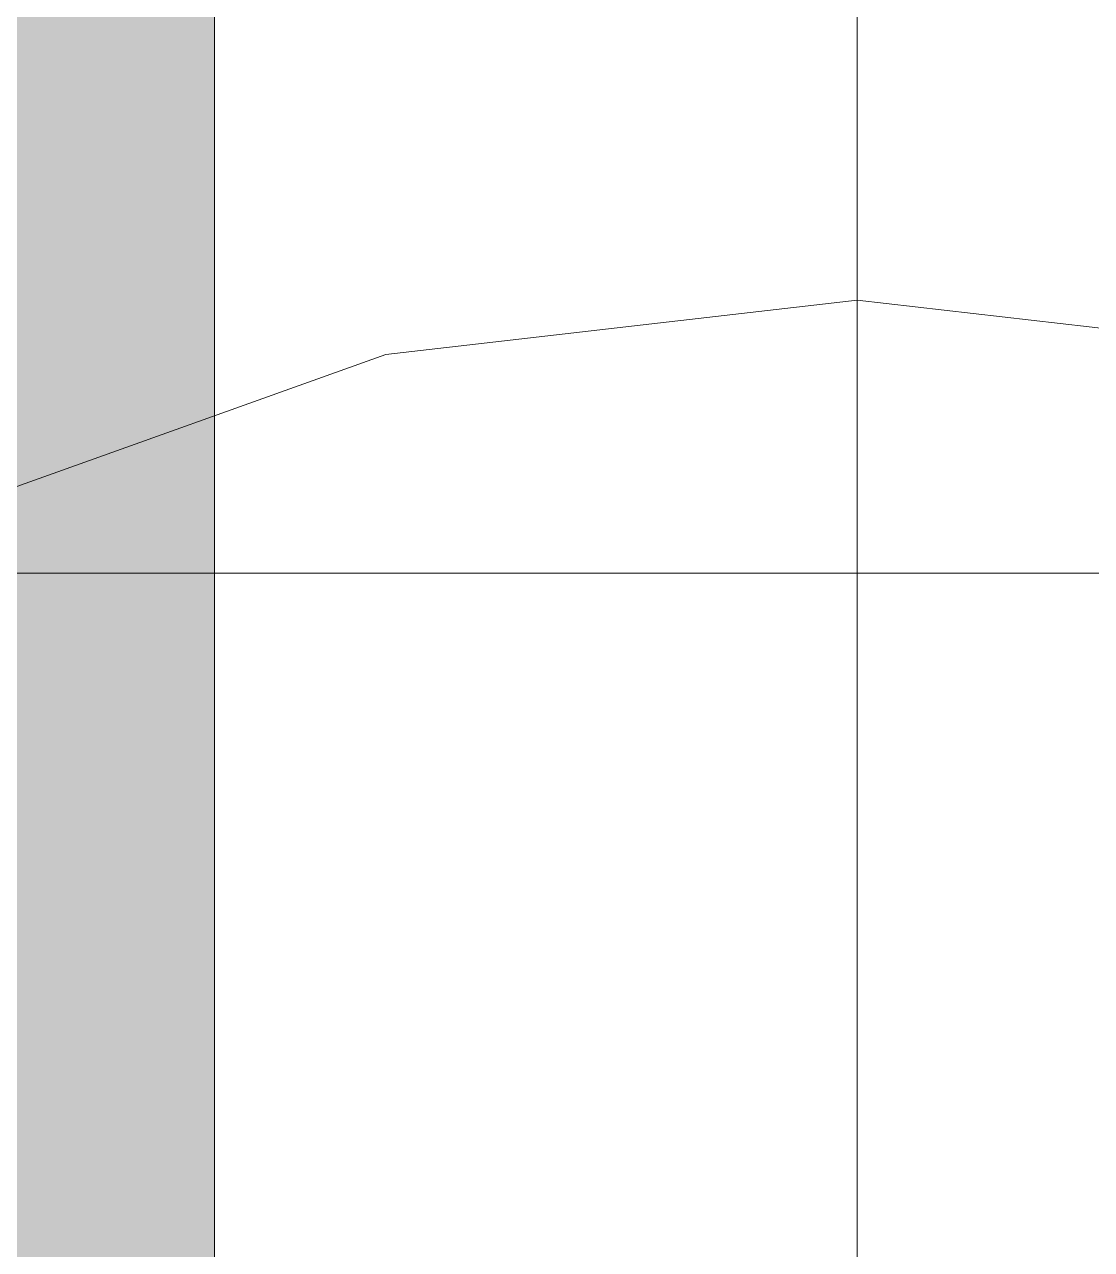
# Model space of a CAD drawing. Header units: inches. Extents: x -4266 to -1814, y 9706 to 12441.
# Drawn here: x -3144.79 to -3135.45, y 9955.87 to 9966.59 of the extents above; entities that cross this region are included whole.
import ezdxf

# ---------------------------------------------------------------- set-up
doc = ezdxf.new("R2010")
doc.units = ezdxf.units.IN
doc.header["$MEASUREMENT"] = 0
for name, color, linetype, lineweight in [('0-1', 7, 'Continuous', 5), ('0-3', 7, 'Continuous', 9), ('A-DETL-GENF-2', 253, 'Continuous', 9), ('A-WALL-3', 10, 'Continuous', 13), ('A-WALL-4', 254, 'Continuous', 5)]:
    doc.layers.add(name, color=color, linetype=linetype, lineweight=lineweight)

# ---------------------------------------------------------------- blocks, each defined once
blk = doc.blocks.new('gold flame spirea 26749 - gold flame spirea 26749-V185-FLOOR PLAN - 1ST FLOOR')
at = {"layer": 'A-DETL-GENF-2'}
for p, q in [((0, 9.447), (0, -11.282)), ((0, 4.797), (0, 4.914)), ((0, 4.672), (0, 4.797)), ((0, 4.521), (0, 4.672)), ((0, 4.327), (0, 4.521)), ((0, 4.137), (0, 4.327)), ((0, 3.921), (0, 4.137)), ((0, 3.687), (0, 3.921)), ((0, 3.458), (0, 3.909)), ((0, 3.909), (0, 3.783)), ((0, 3.783), (0, 3.656)), ((0, 3.441), (0, 3.687)), ((0, 3.656), (0, 3.523)), ((0, 3.523), (0, 3.382)), ((0, 3.072), (0, 3.458)), ((0, 3.19), (0, 3.441)), ((0, 3.382), (0, 3.23)), ((0, 3.23), (0, 3.065)), ((0, 2.94), (0, 3.19)), ((0, 2.738), (0, 3.072)), ((0, 3.065), (0, 2.885)), ((0, 2.699), (0, 2.94)), ((0, 2.885), (0, 2.699)), ((0, 2.177), (0, 2.738)), ((0, 1.925), (0, 2.177)), ((0, 1.675), (0, 1.925)), ((0, 1.861), (0, 1.886)), ((0, 1.886), (0, 1.883)), ((0, 1.883), (0, 1.858)), ((0, 1.76), (0, 1.861)), ((0, 1.858), (0, 1.818)), ((0, 1.818), (0, 1.72)), ((0, 1.632), (0, 1.76)), ((0, 1.72), (0, 1.675)), ((0, 1.35), (0, 1.632)), ((0, 1.028), (0, 1.396)), ((0, 1.396), (0, 1.024)), ((0, 1.224), (0, 1.35)), ((0, 1.126), (0, 1.224)), ((0, 1.07), (0, 1.126)), ((0, 0.965), (0, 1.07)), ((0, 0.729), (0, 1.028)), ((0, 1.024), (0, 0.897)), ((0, 0.937), (0, 0.965)), ((0, 0.918), (0, 0.937)), ((0, 0.759), (0, 0.931)), ((0, 0.931), (0, 0.915)), ((0, 0.915), (0, 0.918)), ((0, 0.897), (0, 0.789)), ((0, 0.789), (0, 0.686)), ((0, 0.617), (0, 0.759)), ((0, 0.255), (0, 0.729)), ((0, 0.686), (0, 0.577)), ((0, 0.498), (0, 0.617)), ((0, 0.577), (0, 0.293)), ((0, 0.393), (0, 0.498)), ((0, 0.296), (0, 0.393)), ((0, -0.1), (0, 0.372)), ((0, 0.372), (0, 0.255)), ((0, 0.199), (0, 0.296)), ((0, 0.293), (0, 0.093)), ((0, 0.255), (0, 0.138)), ((0, 0.038), (0, 0.255)), ((0, 0.093), (0, 0.199)), ((0, 0.138), (0, 0.014)), ((-7.358, 0), (-7.219, 0)), ((-7.219, 0), (-7.1, 0)), ((-7.1, 0), (-6.993, 0)), ((-6.993, 0), (-6.793, 0)), ((-6.793, 0), (-6.558, 0)), ((-6.558, 0), (-6.368, 0)), ((-6.368, 0), (-6.209, 0)), ((-6.209, 0), (-6.065, 0)), ((-6.065, 0), (-5.923, 0)), ((-5.923, 0), (-5.767, 0)), ((-5.767, 0), (-5.584, 0)), ((6.375, 0), (-5.625, 0)), ((-5.584, 0), (-5.548, 0)), ((-5.548, 0), (-5.522, 0)), ((-5.522, 0), (-5.502, 0)), ((-5.502, 0), (-5.461, 0)), ((-5.461, 0), (-5.444, 0)), ((-5.444, 0), (-5.212, 0)), ((-5.212, 0), (-5.051, 0)), ((-5.051, 0), (-4.913, 0)), ((-4.913, 0), (-4.75, 0)), ((-4.75, 0), (-4.513, 0)), ((-4.513, 0), (-4.156, 0)), ((-4.156, 0), (-3.629, 0)), ((-3.629, 0), (-3.554, 0)), ((-3.554, 0), (-3.511, 0)), ((-3.511, 0), (-3.485, 0)), ((-3.485, 0), (-3.455, 0)), ((-3.455, 0), (-3.403, 0)), ((-3.403, 0), (-3.313, 0)), ((-3.313, 0), (-3.164, 0)), ((-3.184, 0), (-3.211, 0)), ((-3.211, 0), (-3.118, 0)), ((-3.191, 0), (-3.198, 0)), ((-3.198, 0), (-3.192, 0)), ((-3.192, 0), (-3.183, 0)), ((-3.164, 0), (-3.191, 0)), ((-3.177, 0), (-3.184, 0)), ((-3.183, 0), (-3.177, 0)), ((-3.118, 0), (-3.005, 0)), ((-3.005, 0), (-2.88, 0)), ((-2.88, 0), (-2.75, 0)), ((-2.75, 0), (-2.625, 0)), ((-2.625, 0), (-2.512, 0)), ((-2.512, 0), (-2.42, 0)), ((-2.42, 0), (-2.304, 0)), ((-2.304, 0), (-2.218, 0)), ((-2.218, 0), (-2.151, 0)), ((-2.151, 0), (-2.093, 0)), ((-2.093, 0), (-2.032, 0)), ((-2.032, 0), (-1.861, 0)), ((-1.861, 0), (-1.744, 0)), ((-1.744, 0), (-1.659, 0)), ((-1.533, 0), (-1.675, 0)), ((-1.675, 0), (-1.325, 0)), ((-1.659, 0), (-1.595, 0)), ((-1.595, 0), (-1.542, 0)), ((-1.542, 0), (-1.491, 0)), ((-1.483, 0), (-1.533, 0)), ((-1.491, 0), (-1.43, 0)), ((-1.423, 0), (-1.483, 0)), ((-1.43, 0), (-1.349, 0)), ((-1.256, 0), (-1.423, 0)), ((-1.349, 0), (-1.348, 0)), ((-1.348, 0), (-1.317, 0)), ((-1.325, 0), (-1.073, 0)), ((-1.317, 0), (-1.27, 0)), ((-1.27, 0), (-1.225, 0)), ((-1.202, 0), (-1.256, 0)), ((-1.225, 0), (-1.197, 0)), ((-1.197, 0), (-1.202, 0)), ((-1.073, 0), (-0.872, 0)), ((-0.872, 0), (-0.675, 0)), ((-0.497, 0), (-0.744, 0)), ((-0.744, 0), (-0.465, 0)), ((-0.675, 0), (-0.1, 0)), ((-0.294, 0), (-0.497, 0)), ((-0.465, 0), (-0.196, 0)), ((-0.127, 0), (-0.294, 0)), ((-0.196, 0), (0.038, 0)), ((0.014, 0), (-0.127, 0)), ((-0.1, 0), (0.372, 0)), ((0, -0.196), (0, 0.038)), ((0, 0.014), (0, -0.127)), ((0.138, 0), (0.014, 0)), ((0.038, 0), (0.255, 0)), ((0.293, 0), (0.093, 0)), ((0.093, 0), (0.199, 0)), ((0.255, 0), (0.138, 0)), ((0.199, 0), (0.296, 0)), ((0.372, 0), (0.255, 0)), ((0.255, 0), (0.729, 0)), ((0.577, 0), (0.293, 0)), ((0.296, 0), (0.393, 0)), ((0.393, 0), (0.498, 0)), ((0.498, 0), (0.617, 0)), ((0.686, 0), (0.577, 0)), ((0.617, 0), (0.759, 0)), ((0.789, 0), (0.686, 0)), ((0.729, 0), (1.028, 0)), ((0.759, 0), (0.931, 0)), ((0.897, 0), (0.789, 0)), ((1.024, 0), (0.897, 0)), ((0.931, 0), (0.915, 0)), ((0.915, 0), (0.918, 0)), ((0.918, 0), (0.937, 0)), ((0.937, 0), (0.965, 0)), ((0.965, 0), (1.07, 0)), ((1.396, 0), (1.024, 0)), ((1.028, 0), (1.396, 0)), ((1.07, 0), (1.126, 0)), ((1.126, 0), (1.224, 0)), ((1.224, 0), (1.35, 0)), ((1.35, 0), (1.632, 0)), ((1.632, 0), (1.76, 0)), ((1.72, 0), (1.675, 0)), ((1.675, 0), (1.925, 0)), ((1.818, 0), (1.72, 0)), ((1.76, 0), (1.861, 0)), ((1.858, 0), (1.818, 0)), ((1.883, 0), (1.858, 0)), ((1.861, 0), (1.886, 0)), ((1.886, 0), (1.883, 0)), ((1.925, 0), (2.177, 0)), ((0, -0.675), (0, -0.1)), ((0, -0.127), (0, -0.294)), ((0, -0.465), (0, -0.196)), ((0, -0.294), (0, -0.497)), ((0, -0.744), (0, -0.465)), ((0, -0.497), (0, -0.744)), ((0, -0.872), (0, -0.675)), ((0, -1.073), (0, -0.872)), ((0, -1.325), (0, -1.073)), ((0, -1.225), (0, -1.197)), ((0, -1.197), (0, -1.202)), ((0, -1.202), (0, -1.256)), ((0, -1.27), (0, -1.225)), ((0, -1.256), (0, -1.423)), ((0, -1.317), (0, -1.27)), ((0, -1.348), (0, -1.317)), ((0, -1.675), (0, -1.325)), ((0, -1.349), (0, -1.348)), ((0, -1.43), (0, -1.349)), ((0, -1.423), (0, -1.483)), ((0, -1.491), (0, -1.43)), ((0, -1.483), (0, -1.533)), ((0, -1.542), (0, -1.491)), ((0, -1.533), (0, -1.675)), ((0, -1.595), (0, -1.542)), ((0, -1.659), (0, -1.595)), ((0, -1.744), (0, -1.659)), ((0, -1.861), (0, -1.744)), ((0, -2.032), (0, -1.861)), ((0, -2.093), (0, -2.032)), ((0, -2.151), (0, -2.093)), ((0, -2.218), (0, -2.151)), ((0, -2.304), (0, -2.218)), ((0, -2.42), (0, -2.304)), ((0, -2.512), (0, -2.42)), ((0, -2.625), (0, -2.512)), ((0, -2.75), (0, -2.625)), ((0, -2.88), (0, -2.75)), ((0, -3.005), (0, -2.88)), ((0, -3.118), (0, -3.005)), ((0, -3.211), (0, -3.118)), ((0, -3.313), (0, -3.164)), ((0, -3.164), (0, -3.191)), ((0, -3.183), (0, -3.177)), ((0, -3.177), (0, -3.184)), ((0, -3.192), (0, -3.183)), ((0, -3.184), (0, -3.211)), ((0, -3.191), (0, -3.198)), ((0, -3.198), (0, -3.192)), ((0, -3.403), (0, -3.313)), ((0, -3.455), (0, -3.403)), ((0, -3.485), (0, -3.455)), ((0, -3.511), (0, -3.485)), ((0, -3.554), (0, -3.511)), ((0, -3.629), (0, -3.554)), ((0, -4.156), (0, -3.629)), ((0, -4.513), (0, -4.156)), ((0, -4.75), (0, -4.513)), ((0, -4.913), (0, -4.75)), ((0, -5.051), (0, -4.913)), ((0, -5.212), (0, -5.051)), ((0, -5.444), (0, -5.212)), ((0, -5.461), (0, -5.444)), ((0, -5.502), (0, -5.461)), ((0, -5.522), (0, -5.502)), ((0, -5.548), (0, -5.522)), ((0, -5.584), (0, -5.548)), ((0, -5.767), (0, -5.584)), ((0, -5.923), (0, -5.767))]:
    blk.add_line(p, q, dxfattribs=at)
blk = doc.blocks.new('switchgrass 26764 - switchgrass 26764-V166-FLOOR PLAN - 1ST FLOOR')
at = {"layer": 'A-DETL-GENF-2'}
for p, q in [((0, -7.456), (0, -10.496)), ((0, -10.483), (0, -8.324)), ((0, -8.491), (0, -10.206)), ((0, -10.088), (0, -8.78)), ((0, -10.417), (0, -8.805)), ((0, -9.048), (0, -11.654)), ((0, -10.076), (0, -9.181)), ((0, -9.308), (0, -10.348)), ((0, -9.488), (0, -9.868)), ((0, -9.507), (0, -10.527)), ((0, -10.197), (0, -9.575)), ((0, -10.153), (0, -9.631)), ((0, -9.868), (0, -10.265)), ((0, -10.947), (0, -10.076)), ((0, -11.232), (0, -10.088)), ((0, -10.221), (0, -10.153)), ((0, -10.758), (0, -10.197)), ((0, -10.206), (0, -10.221)), ((0, -10.265), (0, -14.289)), ((0, -10.348), (0, -11.631)), ((0, -12.037), (0, -10.417)), ((0, -10.978), (0, -10.483)), ((0, -10.496), (0, -12.667)), ((0, -10.527), (0, -11.501)), ((0, -11.214), (0, -10.758)), ((0, -11.799), (0, -10.933)), ((0, -10.933), (0, -11.603)), ((0, -11.733), (0, -10.947)), ((0, -11.54), (0, -10.978)), ((0, -11.52), (0, -11.214)), ((0, -12.043), (0, -11.232)), ((0, -11.501), (0, -12.351)), ((0, -11.631), (0, -11.52)), ((0, -11.829), (0, -11.54)), ((0, -11.603), (0, -12.246)), ((0, -11.654), (0, -11.799)), ((0, -12.372), (0, -11.733)), ((0, -12.976), (0, -11.829)), ((0, -13.454), (0, -12.037)), ((0, -12.351), (0, -12.043)), ((0, -12.246), (0, -12.844)), ((0, -12.8), (0, -12.372)), ((0, -12.667), (0, -12.957)), ((0, -12.957), (0, -12.8)), ((0, -12.844), (0, -13.378)), ((0, -13.295), (0, -12.976)), ((0, -13.61), (0, -13.295)), ((0, -13.378), (0, -13.828)), ((0, -14.458), (0, -13.454)), ((0, -13.936), (0, -13.61)), ((0, -13.828), (0, -14.405)), ((0, -14.289), (0, -13.936)), ((0, -14.405), (0, -14.839)), ((0, -14.839), (0, -14.458)), ((4.127, -17.537), (7.918, -16.181)), ((-4.127, -17.537), (0, -18.013)), ((0, -18.013), (4.127, -17.537))]:
    blk.add_line(p, q, dxfattribs=at)
blk = doc.blocks.new('CTR - 1st Phase - Shell_rvt-1-FLOOR PLAN - 1ST FLOOR')
at = {"layer": 'A-WALL-4'}
blk.add_hatch(color=256, dxfattribs=at).paths.add_polyline_path([(-3143.124, 9939.189), (-3143.124, 10008.089), (-3147.374, 10008.089), (-3147.374, 9939.189)], flags=0)
at = {"layer": 'A-WALL-3'}
blk.add_line((-3143.124, 10008.089), (-3143.124, 9943.439), dxfattribs=at)
at = {"layer": '0-3'}
blk.add_blockref('gold flame spirea 26749 - gold flame spirea 26749-V185-FLOOR PLAN - 1ST FLOOR', (-3137.499, 9961.789), dxfattribs=at)
at = {"layer": '0-3', "rotation": 180}
blk.add_blockref('switchgrass 26764 - switchgrass 26764-V166-FLOOR PLAN - 1ST FLOOR', (-3137.499, 9946.164), dxfattribs=at)

msp = doc.modelspace()

# ---------------------------------------------------------------- block references
at = {"layer": '0-1'}
msp.add_blockref('CTR - 1st Phase - Shell_rvt-1-FLOOR PLAN - 1ST FLOOR', (0, 0), dxfattribs=at)

doc.saveas('drawing.dxf')
